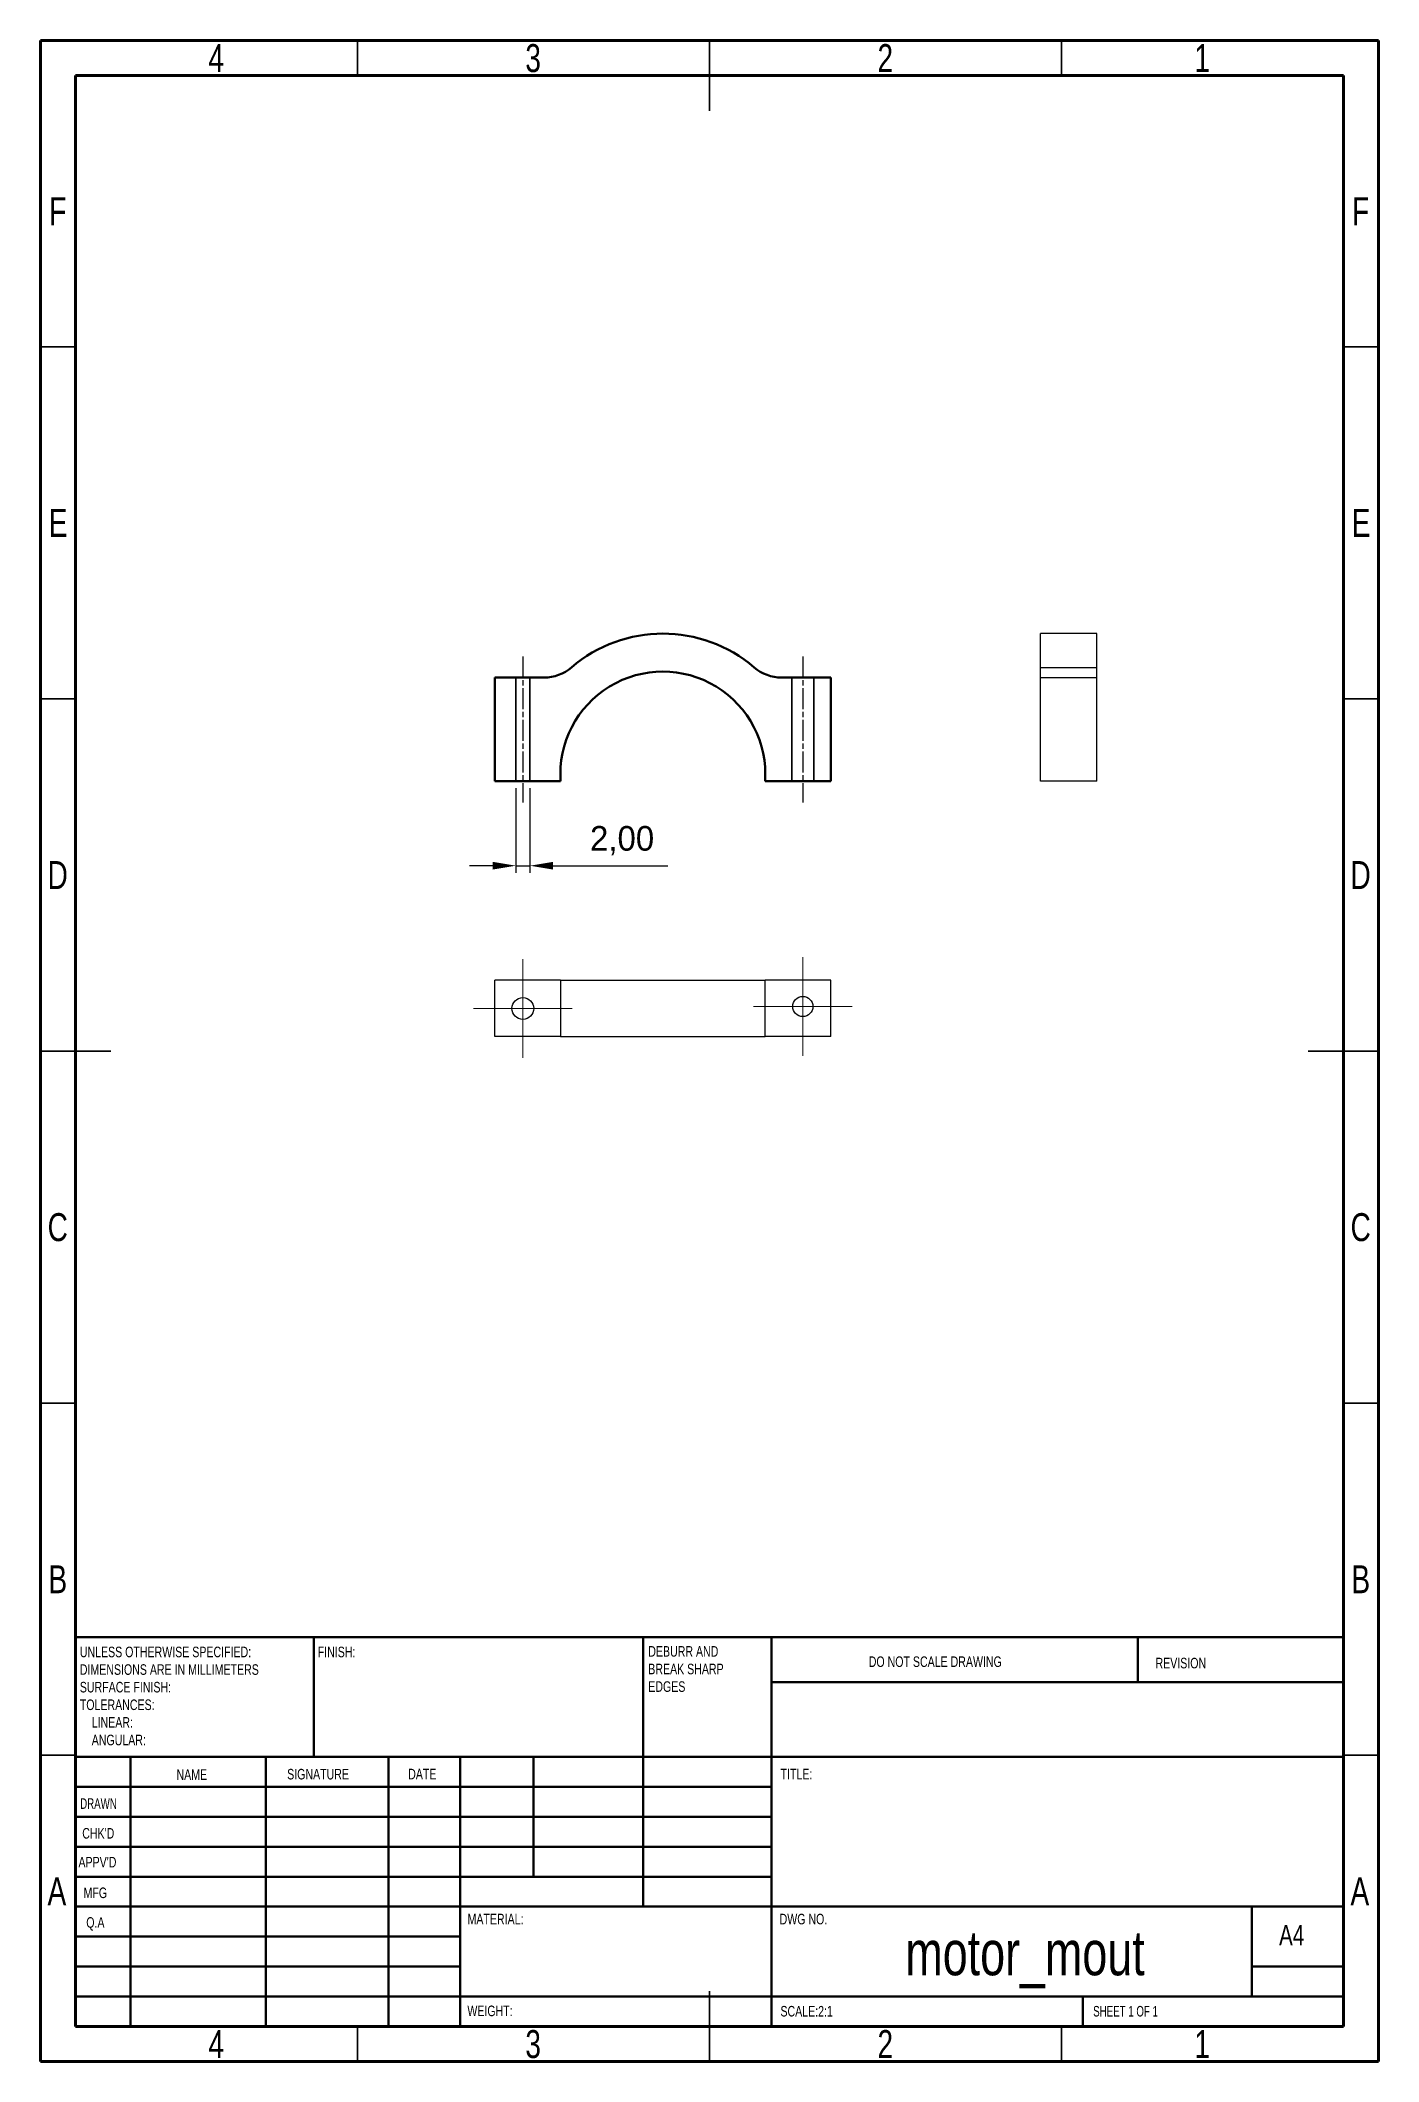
# Model space of a CAD drawing. Header units: millimetres. Extents: x 15 to 205, y 5 to 292.
import ezdxf

# ---------------------------------------------------------------- set-up
doc = ezdxf.new("R2010")
doc.units = ezdxf.units.MM
doc.header["$LTSCALE"] = 0.5
doc.header["$PDSIZE"] = -1
doc.linetypes.add('AM_ISO08W050', pattern=[18, 12, -1.5, 3, -1.5])
doc.linetypes.add('AM_ISO08W050x2', pattern=[9, 6, -0.75, 1.5, -0.75])
for name, color, linetype, lineweight in [('AM_5', 3, 'Continuous', 25), ('AM_7', 4, 'AM_ISO08W050', 25), ('net05', 7, 'Continuous', 50), ('netdut', 6, 'Continuous', 35)]:
    doc.layers.add(name, color=color, linetype=linetype, lineweight=lineweight)
doc.styles.add('SLDTEXTSTYLE0', font='TXT', dxfattribs={"width": 0.75})
doc.styles.add('SLDTEXTSTYLE1', font='TXT', dxfattribs={"width": 0.686449})
doc.styles.add('SLDTEXTSTYLE2', font='TXT', dxfattribs={"width": 0.6875})
doc.dimstyles.new('ISO-25$0', dxfattribs={"dimtxt": 2.5, "dimasz": 2.5, "dimexe": 1.25, "dimexo": 0.625, "dimtad": 1, "dimtxsty": 'Standard', "dimcen": 2.5, "dimadec": 0, "dimazin": 0, "dimtfac": 1, "dimtmove": 0, "dimatfit": 3, "dimfxl": 1, "dimarcsym": 0})

# ---------------------------------------------------------------- blocks, each defined once
blk = doc.blocks.new('SW_NOTE_0')
at = {"color": 0, "linetype": 'Continuous', "lineweight": 0, "char_height": 1.5, "attachment_point": 1, "style": 'SLDTEXTSTYLE0'}
for s, insert in [('UNLESS OTHERWISE SPECIFIED:', (0, 1.93)), ('DIMENSIONS ARE IN MILLIMETERS', (0, -0.57)), ('TOLERANCES:', (0, -5.57)), ('SURFACE FINISH:', (0, -3.07)), ('LINEAR:', (1.69, -8.07)), ('ANGULAR:', (1.69, -10.57))]:
    blk.add_mtext(s, dxfattribs=dict(at, insert=insert))
blk = doc.blocks.new('SW_NOTE_0_1')
at = {"color": 0, "linetype": 'Continuous', "lineweight": 0, "char_height": 1.5, "attachment_point": 1, "style": 'SLDTEXTSTYLE0'}
for s, insert in [('DEBURR AND', (0, 1.93)), ('BREAK SHARP', (0, -0.57)), ('EDGES', (0, -3.07))]:
    blk.add_mtext(s, dxfattribs=dict(at, insert=insert))
blk = doc.blocks.new('SW_CENTERMARKSYMBOL_0')
at = {"color": 0, "linetype": 'Continuous', "lineweight": 18}
for p, q in [((0, 5), (0, 7)), ((0, 0), (0, 5)), ((-5, 0), (-7, 0)), ((0, 0), (-5, 0)), ((0, 0), (0, -5)), ((0, 0), (5, 0)), ((5, 0), (7, 0)), ((0, -5), (0, -7))]:
    blk.add_line(p, q, dxfattribs=at)
blk = doc.blocks.new('SW_CENTERMARKSYMBOL_1')
at = {"color": 0, "linetype": 'Continuous', "lineweight": 18}
for p, q in [((0, 5), (0, 7)), ((0, 0), (0, 5)), ((-5, 0), (-7, 0)), ((0, 0), (-5, 0)), ((0, 0), (0, -5)), ((0, 0), (5, 0)), ((5, 0), (7, 0)), ((0, -5), (0, -7))]:
    blk.add_line(p, q, dxfattribs=at)
blk = doc.blocks.new('*D9')
at = {"layer": 'AM_5', "color": 0, "lineweight": -2, "transparency": 16777216}
for p, q in [((82.5, 185.81), (82.5, 173.81)), ((84.5, 185.81), (84.5, 173.81)), ((79.2, 174.81), (75.9, 174.81)), ((82.5, 174.81), (84.5, 174.81)), ((87.8, 174.81), (104.07, 174.81))]:
    blk.add_line(p, q, dxfattribs=at)
at = {"layer": 'AM_5', "color": 0, "transparency": 16777216}
for points in [[(79.2, 175.36), (79.2, 174.26), (82.5, 174.81)], [(87.8, 175.36), (87.8, 174.26), (84.5, 174.81)]]:
    blk.add_solid(points, dxfattribs=at)
at = {"layer": 'Defpoints', "color": 0, "transparency": 16777216}
for p in [(82.5, 186.81), (84.5, 186.81), (84.5, 174.81)]:
    blk.add_point(p, dxfattribs=at)
at = {"layer": 'AM_5', "color": 0, "transparency": 16777216, "insert": (97.59, 178.37), "char_height": 3.5, "attachment_point": 5}
blk.add_mtext('2,00', dxfattribs=at)

msp = doc.modelspace()

# ---------------------------------------------------------------- linework, layer by layer
at = {"color": 7, "linetype": 'Continuous', "lineweight": 70}
for p, q in [((15, 5), (15, 292)), ((15, 292), (205, 292)), ((205, 292), (205, 5)), ((20, 10), (20, 287)), ((20, 287), (200, 287)), ((200, 287), (200, 10)), ((200, 10), (20, 10)), ((205, 5), (15, 5))]:
    msp.add_line(p, q, dxfattribs=at)
at = {"color": 7, "linetype": 'Continuous', "lineweight": 35}
for p, q in [((60, 287), (60, 292)), ((110, 292), (110, 282)), ((110, 287), (110, 292)), ((160, 287), (160, 292)), ((20, 248.5), (15, 248.5)), ((200, 248.5), (205, 248.5)), ((20, 198.5), (15, 198.5)), ((200, 198.5), (205, 198.5)), ((15, 148.5), (25, 148.5)), ((20, 148.5), (15, 148.5)), ((205, 148.5), (195, 148.5)), ((200, 148.5), (205, 148.5)), ((20, 98.5), (15, 98.5)), ((200, 98.5), (205, 98.5)), ((20, 48.5), (15, 48.5)), ((200, 48.5), (205, 48.5)), ((110, 5), (110, 15)), ((60, 10), (60, 5)), ((110, 10), (110, 5)), ((160, 10), (160, 5))]:
    msp.add_line(p, q, dxfattribs=at)
at = {"color": 7, "linetype": 'Continuous', "lineweight": 25}
for p, q in [((164.988, 207.767), (156.988, 207.767)), ((156.988, 202.973), (156.988, 207.767)), ((164.988, 202.973), (164.988, 207.767)), ((156.988, 202.973), (164.988, 202.973)), ((156.988, 201.531), (156.988, 202.973)), ((156.988, 186.806), (156.988, 201.531)), ((156.988, 201.531), (164.988, 201.531)), ((164.988, 201.531), (164.988, 202.973)), ((164.988, 186.806), (164.988, 201.531)), ((164.988, 186.806), (156.988, 186.806)), ((88.857, 158.54), (79.502, 158.54)), ((79.502, 150.54), (79.502, 158.54)), ((88.857, 158.54), (88.857, 150.54)), ((88.857, 158.54), (117.891, 158.54)), ((117.891, 150.54), (117.891, 158.54)), ((127.246, 158.54), (117.891, 158.54)), ((127.246, 150.54), (127.246, 158.54)), ((88.857, 150.54), (79.502, 150.54)), ((88.857, 150.54), (117.891, 150.54)), ((127.246, 150.54), (117.891, 150.54))]:
    msp.add_line(p, q, dxfattribs=at)
at = {"color": 7, "linetype": 'Continuous', "lineweight": 50}
for p, q in [((20, 65.25), (200, 65.25)), ((20, 65.25), (20, 10)), ((53.8, 48.25), (53.8, 65.25)), ((100.6, 65.25), (100.6, 27)), ((118.8, 65.25), (118.8, 10)), ((170.8, 58.875), (170.8, 65.25)), ((200, 58.875), (118.8, 58.875)), ((200, 48.25), (20, 48.25)), ((27.8, 48.25), (27.8, 10)), ((46.991, 48.25), (46.991, 10)), ((64.399, 48.25), (64.399, 10)), ((74.6, 10), (74.6, 48.25)), ((85, 31.25), (85, 48.25)), ((118.8, 44), (20, 44)), ((118.8, 39.75), (20, 39.75)), ((118.8, 35.5), (20, 35.5)), ((118.8, 31.25), (20, 31.25)), ((74.6, 27), (20, 27)), ((74.6, 27), (200, 27)), ((187, 14.25), (187, 27)), ((74.6, 22.75), (20, 22.75)), ((74.6, 18.5), (20, 18.5)), ((200, 18.5), (187, 18.5)), ((20, 14.25), (200, 14.25)), ((163, 10), (163, 14.25))]:
    msp.add_line(p, q, dxfattribs=at)
at = {"color": 7, "linetype": 'Continuous', "lineweight": 25}
for centre, radius in [((83.502, 154.54), 1.548), ((123.246, 154.821), 1.434)]:
    msp.add_circle(centre, radius, dxfattribs=at)
at = {"layer": 'AM_7', "linetype": 'AM_ISO08W050x2'}
for p, q in [((83.502, 204.531), (83.502, 183.806)), ((123.246, 204.531), (123.246, 183.806))]:
    msp.add_line(p, q, dxfattribs=at)
at = {"layer": 'net05'}
for p, q in [((79.502, 201.531), (79.502, 186.806)), ((86.502, 201.531), (79.502, 201.531)), ((127.246, 201.531), (120.246, 201.531)), ((127.246, 186.806), (127.246, 201.531)), ((88.857, 186.806), (79.502, 186.806)), ((127.246, 186.806), (117.891, 186.806))]:
    msp.add_line(p, q, dxfattribs=at)
for centre, radius, start, end in [((103.374, 187.825), 19.942, 49.4295, 130.5705), ((86.502, 207.531), 6, 270, 310.5705), ((103.374, 187.825), 14.553, 355.98139, 184.01861), ((120.246, 207.531), 6, 229.4295, 270)]:
    msp.add_arc(centre, radius, start, end, dxfattribs=at)
at = {"layer": 'netdut'}
for p, q in [((82.502, 201.531), (82.502, 186.806)), ((84.502, 201.531), (84.502, 186.806)), ((121.697, 201.531), (121.697, 186.806)), ((124.794, 201.531), (124.794, 186.806))]:
    msp.add_line(p, q, dxfattribs=at)

# ---------------------------------------------------------------- block references
at = {"color": 7, "linetype": 'Continuous', "lineweight": 0}
for name, p in [('SW_CENTERMARKSYMBOL_1', (83.502, 154.54)), ('SW_CENTERMARKSYMBOL_0', (123.246, 154.821)), ('SW_NOTE_0', (20.594, 61.987)), ('SW_NOTE_0_1', (101.309, 62.069))]:
    msp.add_blockref(name, p, dxfattribs=at)

# ---------------------------------------------------------------- texts
for s, insert, char_height, attachment_point, style in [('4', (39.96, 291.474), 3.969, 2, 'SLDTEXTSTYLE0'), ('3', (84.96, 291.474), 3.969, 2, 'SLDTEXTSTYLE0'), ('2', (134.96, 291.474), 3.969, 2, 'SLDTEXTSTYLE0'), ('1', (179.96, 291.474), 3.969, 2, 'SLDTEXTSTYLE0'), ('F', (17.458, 269.724), 3.969, 2, 'SLDTEXTSTYLE0'), ('F', (202.458, 269.724), 3.969, 2, 'SLDTEXTSTYLE0'), ('E', (17.508, 225.474), 3.969, 2, 'SLDTEXTSTYLE0'), ('E', (202.508, 225.474), 3.969, 2, 'SLDTEXTSTYLE0'), ('D', (17.453, 175.474), 3.969, 2, 'SLDTEXTSTYLE0'), ('D', (202.453, 175.474), 3.969, 2, 'SLDTEXTSTYLE0'), ('C', (17.459, 125.474), 3.969, 2, 'SLDTEXTSTYLE0'), ('C', (202.459, 125.474), 3.969, 2, 'SLDTEXTSTYLE0'), ('B', (17.471, 75.474), 3.969, 2, 'SLDTEXTSTYLE0'), ('B', (202.471, 75.474), 3.969, 2, 'SLDTEXTSTYLE0'), ('FINISH:', (54.371, 63.919), 1.5, 1, 'SLDTEXTSTYLE0'), ('DO NOT SCALE DRAWING', (132.615, 62.533), 1.5, 1, 'SLDTEXTSTYLE0'), ('REVISION', (173.328, 62.335), 1.5, 1, 'SLDTEXTSTYLE0'), ('NAME', (34.322, 46.501), 1.5, 1, 'SLDTEXTSTYLE0'), ('SIGNATURE', (50.034, 46.562), 1.5, 1, 'SLDTEXTSTYLE0'), ('DATE', (67.215, 46.576), 1.5, 1, 'SLDTEXTSTYLE0'), ('TITLE:', (120.09, 46.576), 1.5, 1, 'SLDTEXTSTYLE0'), ('DRAWN', (20.643, 42.385), 1.5, 1, 'SLDTEXTSTYLE1'), ("CHK'D", (20.939, 38.162), 1.5, 1, 'SLDTEXTSTYLE0'), ("APPV'D", (20.402, 34.066), 1.5, 1, 'SLDTEXTSTYLE0'), ('A', (17.34, 31.168), 3.969, 2, 'SLDTEXTSTYLE0'), ('MFG', (21.124, 29.716), 1.5, 1, 'SLDTEXTSTYLE0'), ('A', (202.34, 31.168), 3.969, 2, 'SLDTEXTSTYLE0'), ('MATERIAL:', (75.646, 25.986), 1.5, 1, 'SLDTEXTSTYLE0'), ('DWG NO.', (119.953, 25.986), 1.5, 1, 'SLDTEXTSTYLE0'), ('Q.A', (21.509, 25.505), 1.5, 1, 'SLDTEXTSTYLE0'), ('motor_mout', (154.803, 23.607), 6.35, 2, 'SLDTEXTSTYLE0'), ('A4', (190.871, 24.406), 2.9104, 1, 'SLDTEXTSTYLE0'), ('WEIGHT:', (75.618, 12.949), 1.4986, 1, 'SLDTEXTSTYLE0'), ('SCALE:2:1', (120.074, 12.9), 1.5, 1, 'SLDTEXTSTYLE0'), ('SHEET 1 OF 1', (164.478, 12.9), 1.5, 1, 'SLDTEXTSTYLE2'), ('4', (39.96, 9.474), 3.969, 2, 'SLDTEXTSTYLE0'), ('3', (84.96, 9.474), 3.969, 2, 'SLDTEXTSTYLE0'), ('2', (134.96, 9.474), 3.969, 2, 'SLDTEXTSTYLE0'), ('1', (179.96, 9.474), 3.969, 2, 'SLDTEXTSTYLE0')]:
    msp.add_mtext(s, dxfattribs=dict(at, insert=insert, char_height=char_height, attachment_point=attachment_point, style=style))

# ---------------------------------------------------------------- dimensions: what is measured, and where the dimension line sits
at = {"layer": 'AM_5'}
dim = msp.add_linear_dim(base=(84.502, 174.806), p1=(82.502, 186.806), p2=(84.502, 186.806), angle=0, dimstyle='ISO-25$0', override={"dimtxt": 3.5, "dimasz": 3.302, "dimexe": 1, "dimexo": 1, "dimgap": 1.524, "dimtih": 1, "dimtoh": 1, "dimzin": 1, "dimpost": '', "dimadec": 2, "dimtzin": 1}, dxfattribs=at)
dim.commit()
dim.dimension.update_dxf_attribs({"geometry": '*D9', "text_midpoint": (97.588, 178.371)})

doc.saveas('drawing.dxf')
